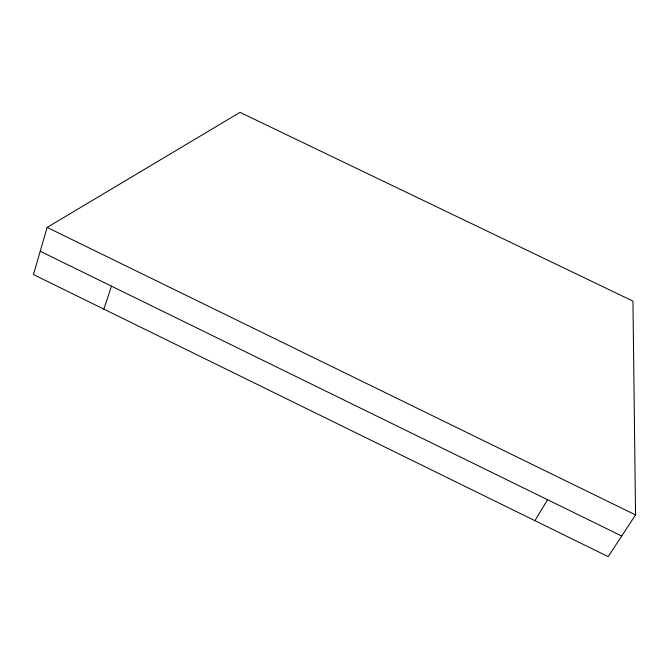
<?xml version="1.0" encoding="UTF-8"?>
<svg xmlns="http://www.w3.org/2000/svg" width="669" height="669" viewBox="0 0 669 669"><rect width="100%" height="100%" fill="white"/><g stroke="black" fill="none" stroke-linecap="round" stroke-linejoin="round"><path stroke-width="1" d="M47.148 227.418L33.45 274.566L608.196 556.641L635.55 514.929L632.949 301.125L240.012 112.359L47.148 227.418L635.55 514.929M103.887 309.137L111.464 286.148M534.924 520.683L547.568 499.71M40.224 251.26L621.718 536.028"/></g></svg>
